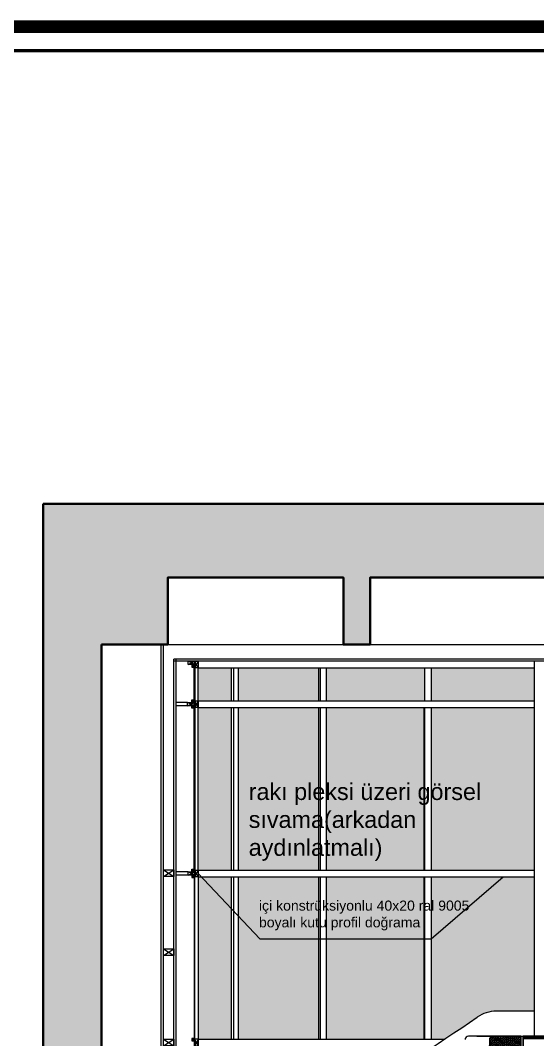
# Model space of a CAD drawing. Header units: millimetres. Extents: x 54215 to 67697, y 23496 to 56611.
# Drawn here: x 56676 to 56985, y 39068 to 39677 of the extents above; entities that cross this region are included whole.
import ezdxf

# ---------------------------------------------------------------- set-up
doc = ezdxf.new("R2010")
doc.units = ezdxf.units.MM
for name, color, linetype, lineweight in [('no3_ahsap gorunus on ince', 32, 'Continuous', 13), ('no3_cam kesit arka', 141, 'Continuous', 18), ('no3_duvar kaplama', 8, 'Continuous', 0), ('no3_duvar mevcut', 4, 'Continuous', 35), ('no3_döşeme kaplama', 8, 'Continuous', 0), ('no3_kutuprofil kesit', 74, 'Continuous', 18), ('no3_lejand', 255, 'Continuous', 13), ('no3_tefriş arka ince', 65, 'Continuous', 13), ('no3_yazı duvar', 152, 'Continuous', 0), ('no3_ölçü detay', 252, 'Continuous', 0)]:
    doc.layers.add(name, color=color, linetype=linetype, lineweight=lineweight)
doc.layers.add('no3_ahsap kesit on', color=7, linetype='Continuous', lineweight=20, true_color=0xfca103)
doc.layers.add('no3_alçıpan kesit', color=7, linetype='Continuous', lineweight=20, true_color=0xf5003d)
doc.styles.get("Standard").update_dxf_attribs({"font": 'arial.ttf'})

msp = doc.modelspace()

# ---------------------------------------------------------------- hatches: boundary and pattern name
at = {"layer": 'no3_duvar kaplama'}
h = msp.add_hatch(dxfattribs=at)
h.set_pattern_fill('JIS_STN_2.5', color=256, scale=3)
h.set_pattern_definition([(45, (43689.048, 19634.885), (-5.3033009, 5.3033009), []), (45, (43694.343, 19634.885), (-5.3033009, 5.3033009), [3.6, -1.5])])
h.paths.add_polyline_path([(57544.415, 39388.518), (56689.415, 39388.518), (56689.415, 38749.436), (56724.415, 38749.436), (56724.415, 39304.436), (56763.915, 39304.436), (56763.915, 39344.436), (56868.915, 39344.436), (56868.915, 39304.436), (56884.915, 39304.436), (56884.915, 39344.436), (56989.915, 39344.436), (56989.915, 39304.436), (57005.915, 39304.436), (57005.915, 39343.018), (57110.915, 39343.018), (57110.915, 39304.484), (57126.915, 39304.484), (57126.915, 39343.018), (57231.915, 39343.018), (57231.915, 39304.484), (57247.968, 39304.484), (57247.968, 39343.018), (57352.915, 39343.018), (57352.915, 39304.484), (57368.968, 39304.484), (57368.968, 39343.018), (57473.915, 39343.018), (57473.915, 39304.484), (57507.915, 39304.484), (57507.915, 38749.436), (57544.415, 38749.436)])
h = msp.add_hatch(dxfattribs=at)
h.set_pattern_fill('JIS_STN_2.5', color=256, scale=0.4)
h.set_pattern_definition([(45, (45727.7035, 21259.7247), (-0.70710678, 0.70710678), []), (45, (45728.4095, 21259.7247), (-0.70710678, 0.70710678), [0.48, -0.2])])
edge = h.paths.add_edge_path()
edge.add_line((56975.104, 39070.436), (56958.192, 39070.436))
edge.add_arc((56958.192, 39068.436), 2, 90, 180)
edge.add_line((56956.192, 39068.436), (56956.192, 39052.054))
edge.add_line((56956.192, 39052.054), (56957.192, 39052.054))
edge.add_line((56957.192, 39052.054), (56961.192, 39052.054))
edge.add_line((56961.192, 39052.054), (56961.192, 39056.054))
edge.add_line((56961.192, 39056.054), (56975.104, 39056.054))
edge.add_line((56975.104, 39056.054), (56975.104, 39070.436))
at = {"layer": 'no3_ölçü detay'}
h = msp.add_hatch(color=256, dxfattribs=at)
h.set_gradient(color1=(214, 214, 214), color2=(255, 255, 0), centered=1)
h.paths.add_polyline_path([(56782.09, 39290.436), (56782.09, 39270.835), (56801.759, 39270.835), (56801.759, 39290.436), (56782.194, 39290.436)])
h = msp.add_hatch(color=256, dxfattribs=at)
h.set_gradient(color1=(214, 214, 214), color2=(255, 255, 0), centered=1)
h.paths.add_polyline_path([(56854.118, 39270.835), (56854.118, 39290.436), (56805.933, 39290.436), (56805.933, 39270.835)])
h = msp.add_hatch(color=256, dxfattribs=at)
h.set_gradient(color1=(214, 214, 214), color2=(255, 255, 0), centered=1)
h.paths.add_polyline_path([(56917.442, 39270.835), (56917.442, 39290.436), (56858.554, 39290.436), (56858.554, 39270.835)])
h = msp.add_hatch(color=256, dxfattribs=at)
h.set_gradient(color1=(214, 214, 214), color2=(255, 255, 0), centered=1)
h.paths.add_polyline_path([(56983.051, 39270.835), (56983.051, 39290.436), (56921.321, 39290.436), (56921.321, 39270.835)])
h = msp.add_hatch(color=256, dxfattribs=at)
h.set_gradient(color1=(214, 214, 214), color2=(255, 255, 0), centered=1)
h.paths.add_polyline_path([(56782.09, 39266.835), (56782.09, 39169.737), (56801.759, 39169.737), (56801.759, 39266.835)])
h = msp.add_hatch(color=256, dxfattribs=at)
h.set_gradient(color1=(214, 214, 214), color2=(255, 255, 0), centered=1)
h.paths.add_polyline_path([(56805.933, 39266.835), (56805.933, 39169.737), (56854.118, 39169.737), (56854.118, 39266.835)])
h = msp.add_hatch(color=256, dxfattribs=at)
h.set_gradient(color1=(214, 214, 214), color2=(255, 255, 0), centered=1)
h.paths.add_polyline_path([(56858.554, 39266.835), (56858.554, 39169.737), (56916.966, 39169.737), (56916.971, 39266.835)])
h = msp.add_hatch(color=256, dxfattribs=at)
h.set_gradient(color1=(214, 214, 214), color2=(255, 255, 0), centered=1)
h.paths.add_polyline_path([(56983.051, 39266.835), (56921.321, 39266.835), (56921.321, 39169.737), (56983.051, 39169.737)])
h = msp.add_hatch(color=256, dxfattribs=at)
h.set_gradient(color1=(214, 214, 214), color2=(255, 255, 0), centered=1)
h.paths.add_polyline_path([(56801.759, 39165.737), (56782.09, 39165.737), (56782.09, 39068.64), (56801.759, 39068.64)])
h = msp.add_hatch(color=256, dxfattribs=at)
h.set_gradient(color1=(214, 214, 214), color2=(255, 255, 0), centered=1)
h.paths.add_polyline_path([(56854.118, 39165.737), (56805.933, 39165.737), (56805.933, 39068.64), (56854.118, 39068.64)])
h = msp.add_hatch(color=256, dxfattribs=at)
h.set_gradient(color1=(214, 214, 214), color2=(255, 255, 0), centered=1)
h.paths.add_polyline_path([(56916.966, 39165.737), (56858.554, 39165.737), (56858.554, 39068.64), (56916.961, 39068.64)])
h = msp.add_hatch(color=256, dxfattribs=at)
h.set_gradient(color1=(214, 214, 214), color2=(255, 255, 0), centered=1)
h.paths.add_polyline_path([(56983.051, 39165.737), (56921.321, 39165.737), (56921.321, 39068.64), (56929.336, 39068.64, 0.0031706), (56948.991, 39081.932, -0.1513786), (56960.3, 39085.436), (56983.051, 39085.436)])

# ---------------------------------------------------------------- linework, layer by layer
msp.add_line((56975.104, 39070.436), (56948.73, 39070.436))
at = {"color": 252, "const_width": 2.031}
msp.add_lwpolyline([(58449.655, 39154.216, -0.4142136), (58440.109, 39144.671), (58079.769, 39144.671, 0.4142136), (58055.905, 39120.807), (58055.905, 38888.856, 0.4142136), (58079.769, 38864.992), (58440.109, 38864.992, -0.4142136), (58449.655, 38855.446), (58449.655, 38539.802), (56224.979, 38539.802), (56224.979, 39659.165), (58449.655, 39659.165), (58449.655, 39154.216)], format="xyb", dxfattribs=at)
at = {"layer": 'no3_ahsap gorunus on ince'}
msp.add_line((56958.192, 39070.436), (56943.642, 39070.436), dxfattribs=at)
msp.add_arc((56943.642, 39068.436), 2, 90, 180, dxfattribs=at)
at = {"layer": 'no3_ahsap kesit on'}
msp.add_lwpolyline([(56975.104, 39070.436), (56958.192, 39070.436, 0.4142136), (56956.192, 39068.436), (56956.192, 39052.054), (56961.192, 39052.054), (56961.192, 39056.054), (56975.104, 39056.054)], format="xyb", dxfattribs=at)
at = {"layer": 'no3_alçıpan kesit'}
for p, q in [((56759.894, 38757.936), (56759.894, 39304.436)), ((56761.306, 38757.936), (56761.306, 39304.436)), ((57305.115, 39295.636), (56767.608, 39295.636)), ((56767.608, 38964.142), (56767.608, 39295.636)), ((57305.115, 39294.436), (56767.608, 39294.436)), ((56769.027, 38964.142), (56769.027, 39295.636))]:
    msp.add_line(p, q, dxfattribs=at)
msp.add_lwpolyline([(56975.104, 39070.436), (56976.304, 39070.436), (56976.304, 39024.636), (56975.104, 39024.636)], close=True, dxfattribs=at)
at = {"layer": 'no3_cam kesit arka'}
for points in [[(56780.09, 39292.336), (56780.09, 39168.837), (56779.735, 39168.837), (56779.735, 39292.336)], [(56780.09, 38966.642), (56780.09, 39166.637), (56779.735, 39166.637), (56779.735, 38966.642)]]:
    msp.add_lwpolyline(points, close=True, dxfattribs=at)
at = {"layer": 'no3_duvar kaplama'}
for p, q in [((56782.09, 39169.737), (56782.09, 39290.436)), ((56775.79, 39269.835), (56769.027, 39269.835)), ((56775.79, 39267.835), (56769.027, 39267.835)), ((56776.09, 39168.737), (56769.027, 39168.737)), ((56776.09, 39166.737), (56769.027, 39166.737)), ((56782.09, 39165.737), (56782.09, 38968.542)), ((56976.304, 39070.436), (57507.915, 39070.436))]:
    msp.add_line(p, q, dxfattribs=at)
at = {"layer": 'no3_duvar mevcut'}
for p, q in [((56689.415, 39388.518), (56689.415, 38749.436)), ((56689.415, 39388.518), (57544.415, 39388.518)), ((56724.415, 39304.436), (56724.415, 38757.936)), ((56724.415, 39304.436), (56724.415, 38749.436))]:
    msp.add_line(p, q, dxfattribs=at)
msp.add_lwpolyline([(56724.415, 39304.436), (56763.915, 39304.436), (56763.915, 39344.436), (56868.915, 39344.436), (56868.915, 39304.436), (56884.915, 39304.436), (56884.915, 39344.436), (56989.915, 39344.436)], dxfattribs=at)
at = {"layer": 'no3_döşeme kaplama'}
for p, q in [((57507.915, 39070.436), (56976.304, 39070.436)), ((57507.915, 39069.436), (56976.304, 39069.436)), ((57507.915, 39068.936), (56976.304, 39068.936))]:
    msp.add_line(p, q, dxfattribs=at)
at = {"layer": 'no3_kutuprofil kesit'}
for p, q in [((56776.09, 39292.436), (56780.09, 39294.436)), ((56780.09, 39292.436), (56776.09, 39294.436)), ((56776.096, 39292.436), (56780.096, 39294.436)), ((56780.096, 39292.436), (56776.096, 39294.436)), ((56779.735, 39292.436), (56778.235, 39290.936)), ((56778.235, 39292.436), (56779.735, 39290.936)), ((56782.09, 39290.436), (56780.09, 39294.436)), ((56782.09, 39294.436), (56780.09, 39290.436)), ((56782.09, 39290.436), (56780.09, 39294.436)), ((56782.09, 39294.436), (56780.09, 39290.436)), ((56782.09, 39290.436), (56983.051, 39290.436)), ((56801.759, 39290.436), (56801.759, 39270.835)), ((56803.236, 39290.436), (56803.236, 39270.835)), ((56805.933, 39290.436), (56805.933, 39270.835)), ((56854.118, 39290.436), (56854.118, 39270.835)), ((56855.107, 39290.436), (56855.107, 39270.835)), ((56858.554, 39290.436), (56858.554, 39270.835)), ((56917.442, 39290.436), (56917.442, 39270.835)), ((56921.321, 39290.436), (56921.321, 39270.835)), ((56983.051, 39294.436), (56983.051, 39070.436)), ((56775.79, 39267.835), (56779.79, 39269.835)), ((56779.79, 39267.835), (56775.79, 39269.835)), ((56779.79, 39269.835), (56778.29, 39271.335)), ((56778.29, 39269.835), (56779.79, 39271.335)), ((56779.79, 39266.335), (56778.29, 39267.835)), ((56778.29, 39266.335), (56779.79, 39267.835)), ((56782.09, 39266.835), (56780.09, 39270.835)), ((56782.09, 39270.835), (56780.09, 39266.835)), ((56782.09, 39270.835), (56983.051, 39270.835)), ((56782.09, 39266.835), (56983.051, 39266.835)), ((56801.759, 39266.835), (56801.759, 39169.737)), ((56803.236, 39266.835), (56803.236, 39169.737)), ((56805.933, 39266.835), (56805.933, 39169.737)), ((56854.118, 39266.835), (56854.118, 39169.737)), ((56855.107, 39266.835), (56855.107, 39169.737)), ((56858.554, 39266.835), (56858.554, 39169.737)), ((56916.971, 39266.835), (56916.966, 39169.737)), ((56917.442, 39266.835), (56917.442, 39169.737)), ((56921.321, 39266.835), (56921.321, 39169.737)), ((56761.306, 39169.851), (56767.608, 39165.851)), ((56761.306, 39165.851), (56767.608, 39169.851)), ((56776.09, 39166.737), (56780.09, 39168.737)), ((56780.09, 39166.737), (56776.09, 39168.737)), ((56779.735, 39168.737), (56778.235, 39170.237)), ((56778.235, 39168.737), (56779.735, 39170.237)), ((56782.09, 39165.737), (56780.09, 39169.737)), ((56782.09, 39169.737), (56780.09, 39165.737)), ((56782.09, 39169.737), (56983.051, 39169.737)), ((56779.735, 39166.737), (56778.235, 39165.237)), ((56778.235, 39166.737), (56779.735, 39165.237)), ((56782.09, 39165.737), (56983.051, 39165.737)), ((56801.759, 39165.737), (56801.759, 39068.614)), ((56803.236, 39165.737), (56803.236, 39068.613)), ((56805.933, 39165.737), (56805.933, 39068.609)), ((56854.118, 39165.737), (56854.118, 39068.548)), ((56855.107, 39165.737), (56855.107, 39068.546)), ((56858.554, 39165.737), (56858.554, 39068.542)), ((56916.966, 39165.737), (56916.961, 39068.467)), ((56917.442, 39165.737), (56917.442, 39068.467)), ((56921.321, 39165.737), (56921.321, 39068.462)), ((56761.306, 39122.667), (56767.608, 39118.667)), ((56761.306, 39118.667), (56767.608, 39122.667)), ((56983.051, 39085.436), (56960.3, 39085.436)), ((56761.306, 39068.64), (56767.608, 39064.64)), ((56761.306, 39064.64), (56767.608, 39068.64)), ((56779.79, 39069.14), (56778.29, 39067.64)), ((56778.29, 39069.14), (56779.79, 39067.64)), ((56782.09, 39068.64), (56780.09, 39064.64)), ((56782.09, 39064.64), (56780.09, 39068.64)), ((56782.09, 39068.64), (56929.336, 39068.64))]:
    msp.add_line(p, q, dxfattribs=at)
for points in [[(56780.09, 39294.436), (56780.09, 39292.436), (56776.09, 39292.436), (56776.09, 39294.436)], [(56780.096, 39294.436), (56780.096, 39292.436), (56776.096, 39292.436), (56776.096, 39294.436)], [(56779.735, 39292.436), (56778.235, 39292.436), (56778.235, 39290.936), (56779.735, 39290.936)], [(56780.09, 39294.436), (56782.09, 39294.436), (56782.09, 39290.436), (56780.09, 39290.436)], [(56780.09, 39294.436), (56782.09, 39294.436), (56782.09, 39290.436), (56780.09, 39290.436)], [(56779.79, 39269.835), (56779.79, 39267.835), (56775.79, 39267.835), (56775.79, 39269.835)], [(56779.79, 39269.835), (56778.29, 39269.835), (56778.29, 39271.335), (56779.79, 39271.335)], [(56779.79, 39266.335), (56778.29, 39266.335), (56778.29, 39267.835), (56779.79, 39267.835)], [(56780.09, 39270.835), (56782.09, 39270.835), (56782.09, 39266.835), (56780.09, 39266.835)], [(56767.608, 39165.851), (56761.306, 39165.851), (56761.306, 39169.851), (56767.608, 39169.851)], [(56780.09, 39168.737), (56780.09, 39166.737), (56776.09, 39166.737), (56776.09, 39168.737)], [(56779.735, 39168.737), (56778.235, 39168.737), (56778.235, 39170.237), (56779.735, 39170.237)], [(56780.09, 39169.737), (56782.09, 39169.737), (56782.09, 39165.737), (56780.09, 39165.737)], [(56779.735, 39166.737), (56778.235, 39166.737), (56778.235, 39165.237), (56779.735, 39165.237)], [(56767.608, 39118.667), (56761.306, 39118.667), (56761.306, 39122.667), (56767.608, 39122.667)], [(56767.608, 39064.64), (56761.306, 39064.64), (56761.306, 39068.64), (56767.608, 39068.64)], [(56779.79, 39069.14), (56778.29, 39069.14), (56778.29, 39067.64), (56779.79, 39067.64)], [(56780.09, 39064.64), (56782.09, 39064.64), (56782.09, 39068.64), (56780.09, 39068.64)]]:
    msp.add_lwpolyline(points, close=True, dxfattribs=at)
for points in [[(56975.104, 39070.436), (56975.104, 39052.054), (56957.192, 39052.054), (56957.192, 39033.671), (56937.469, 39033.671), (56937.469, 39015.289)], [(56976.104, 39070.436), (56976.104, 39051.054), (56958.192, 39051.054), (56958.192, 39032.671), (56938.469, 39032.671), (56938.469, 39014.289)]]:
    msp.add_lwpolyline(points, dxfattribs=at)
for centre, radius, start, end in [((56960.3, 39065.436), 20, 90, 124.431992), ((55891.067, 40625.143), 1871.017, 298.891829, 304.431992)]:
    msp.add_arc(centre, radius, start, end, dxfattribs=at)
at = {"layer": 'no3_lejand', "color": 1, "const_width": 7.466}
msp.add_lwpolyline([(58463.973, 38525.483), (56210.661, 38525.483), (56210.661, 39673.483), (58463.973, 39673.483), (58463.973, 39154.216, -0.4142136), (58440.109, 39130.352), (58079.769, 39130.352, 0.4142136), (58070.223, 39120.807), (58070.223, 38888.856, 0.4142136), (58079.769, 38879.31), (58440.109, 38879.31, -0.4142136), (58463.973, 38855.446), (58463.973, 38525.483)], format="xyb", dxfattribs=at)
at = {"layer": 'no3_tefriş arka ince'}
for p, q in [((56763.915, 39304.436), (56868.915, 39304.436)), ((56884.915, 39304.436), (56989.915, 39304.436))]:
    msp.add_line(p, q, dxfattribs=at)
at = {"layer": 'no3_yazı duvar'}
msp.add_lwpolyline([(56782.09, 39167.737), (56818.878, 39128.581), (56921.321, 39128.581), (56964.519, 39165.737)], dxfattribs=at)

# ---------------------------------------------------------------- texts
at = {"layer": 'no3_yazı duvar', "attachment_point": 1}
for s, insert, char_height, width in [('rakı pleksi üzeri görsel sıvama(arkadan aydınlatmalı)', (56812.323, 39221.57), 10, 163.48412), ('içi konstrüksiyonlu 40x20 ral 9005 boyalı kutu profil doğrama', (56818.46, 39151.495), 6, 143.81258)]:
    msp.add_mtext(s, dxfattribs=dict(at, insert=insert, char_height=char_height, width=width))

doc.saveas('drawing.dxf')
